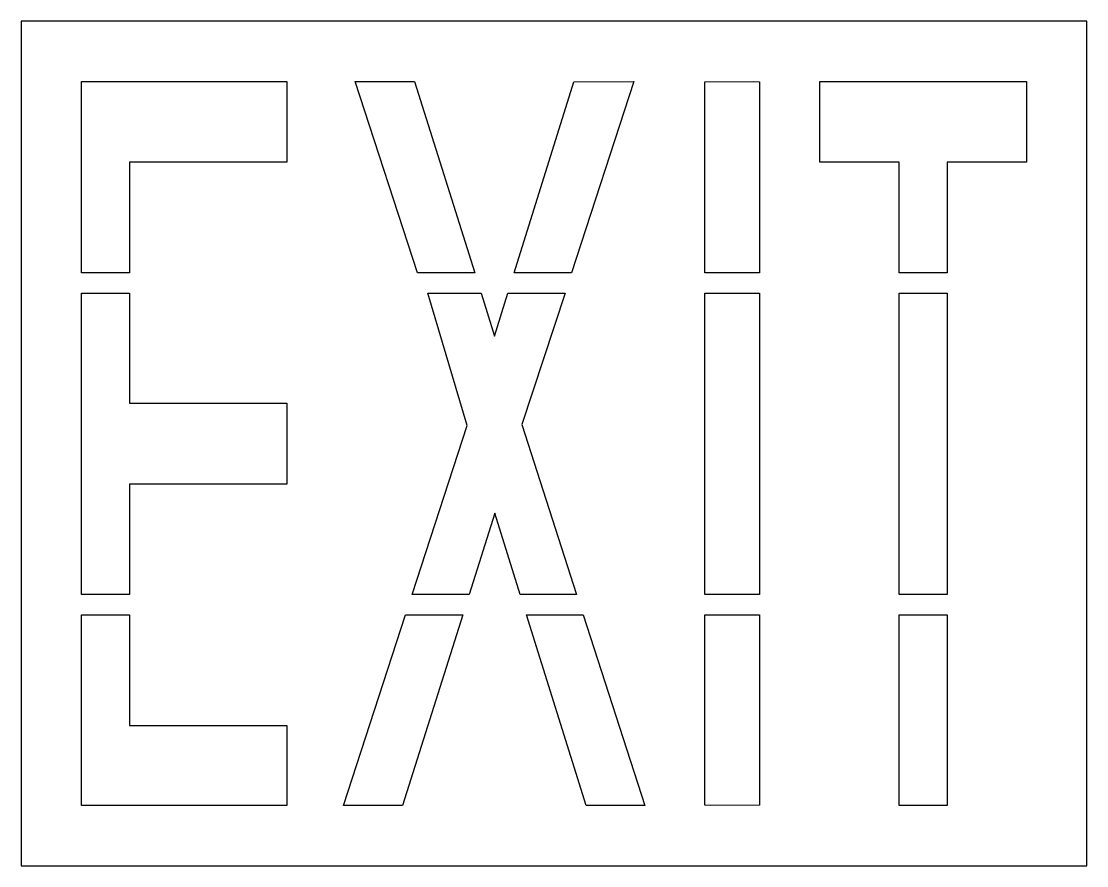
# Model space of a CAD drawing. Header units: inches. Extents: x 0 to 53, y 0 to 42.
import ezdxf

# ---------------------------------------------------------------- set-up
doc = ezdxf.new("R2010")
doc.units = ezdxf.units.IN
doc.header["$MEASUREMENT"] = 0
doc.layers.add('CUT', color=1, linetype='Continuous')

msp = doc.modelspace()

# ---------------------------------------------------------------- linework, layer by layer
at = {"layer": 'CUT'}
for points in [[(0, 0), (53, 0), (53, 42), (0, 42)], [(3, 39), (13.208, 39), (13.208, 35), (5.38, 35), (5.38, 29.488), (3, 29.488)], [(19.702, 29.488), (16.615, 39), (19.565, 39), (22.554, 29.488)], [(24.882, 29.489), (24.779, 29.495), (24.52, 29.496), (27.492, 38.997), (30.478, 38.998), (27.371, 29.493)], [(33.999, 29.488), (33.999, 38.996), (36.439, 38.999), (36.724, 38.995), (36.724, 29.488)], [(43.675, 35), (39.73, 35), (39.73, 39), (50, 39), (50, 35), (46.055, 35), (46.055, 29.488), (43.675, 29.488)], [(13.208, 18.969), (5.38, 18.969), (5.38, 13.488), (3, 13.488), (3, 28.48), (5.38, 28.48), (5.38, 23), (13.208, 23)], [(24.895, 21.953), (27.626, 13.488), (24.811, 13.488), (23.56, 17.529), (22.281, 13.488), (19.444, 13.488), (22.178, 21.889), (20.217, 28.48), (22.872, 28.48), (23.537, 26.345), (24.197, 28.48), (27.058, 28.48)], [(33.999, 13.491), (33.999, 28.47), (36.724, 28.476), (36.724, 13.494), (36.481, 13.494), (36.439, 13.489)], [(43.675, 13.494), (43.675, 28.475), (46.055, 28.472), (46.055, 13.492), (43.96, 13.489), (43.919, 13.493)], [(3, 12.48), (5.38, 12.48), (5.38, 6.969), (13.208, 6.969), (13.208, 3), (3, 3), (3, 3.197)], [(16.022, 3), (19.118, 12.476), (21.962, 12.479), (18.955, 3)], [(25.131, 12.48), (27.955, 12.48), (31.015, 3), (28.096, 3)], [(36.724, 12.48), (36.724, 3.004), (34.284, 3.001), (33.999, 3.005), (33.999, 12.48)], [(43.96, 12.479), (46.055, 12.476), (46.055, 3), (43.675, 3), (43.675, 12.474), (43.914, 12.475)]]:
    msp.add_lwpolyline(points, close=True, dxfattribs=at)

doc.saveas('drawing.dxf')
